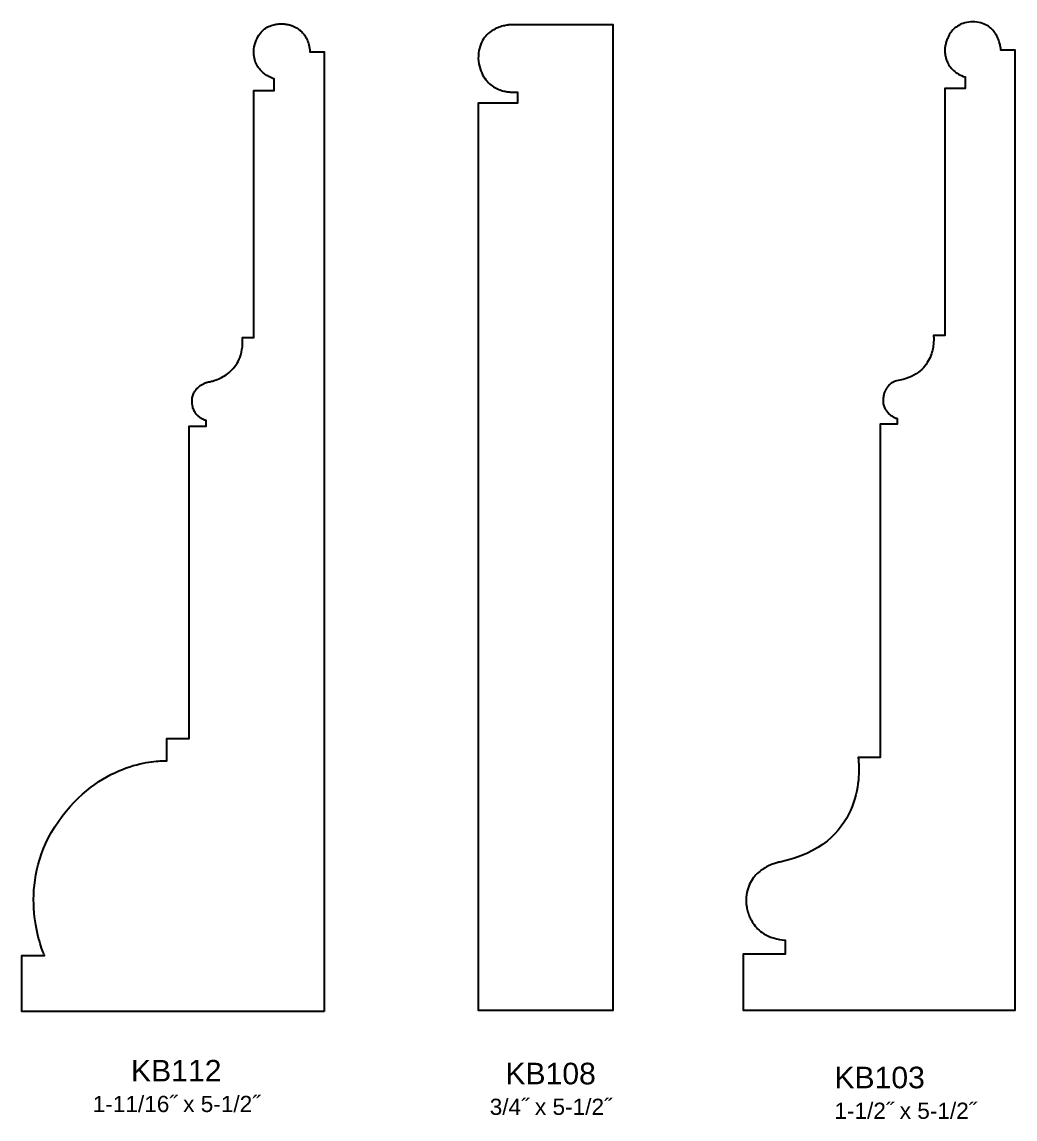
# Model space of a CAD drawing. Extents: x -7.6 to 25.2, y -9.8 to 27.2.
# Drawn here: x -0.75 to 4.77, y 12.67 to 18.78 of the extents above; entities that cross this region are included whole.
import ezdxf

# ---------------------------------------------------------------- set-up
doc = ezdxf.new("R2010")
doc.units = 0
doc.header["$MEASUREMENT"] = 0

# ---------------------------------------------------------------- blocks, each defined once
blk = doc.blocks.new('KB103')
at = {"flags": 128}
blk.add_lwpolyline([(0, 2.4493), (0, 2.6717), (0, 2.8941), (0, 3.1152), (0, 3.3335), (0, 3.5477), (0, 3.7563), (0, 3.9581), (0, 4.1517), (0, 4.3356), (0, 4.5086), (0, 4.6691), (0, 4.8159), (0, 4.9477), (0, 5.0629), (0, 5.1602), (0, 5.2383), (0, 5.2958), (0, 5.3435), (-0.0002, 5.3435), (-0.0007, 5.3435), (-0.0015, 5.3435), (-0.0027, 5.3435), (-0.0041, 5.3435), (-0.0058, 5.3435), (-0.0078, 5.3435), (-0.0099, 5.3435), (-0.0123, 5.3435), (-0.0148, 5.3435), (-0.0175, 5.3435), (-0.0204, 5.3435), (-0.0233, 5.3435), (-0.0264, 5.3435), (-0.0296, 5.3435), (-0.0328, 5.3435), (-0.036, 5.3435), (-0.0393, 5.3435), (-0.0426, 5.3435), (-0.0458, 5.3435), (-0.049, 5.3435), (-0.0522, 5.3435), (-0.0553, 5.3435), (-0.0582, 5.3435), (-0.0611, 5.3435), (-0.0638, 5.3435), (-0.0663, 5.3435), (-0.0687, 5.3435), (-0.0708, 5.3435), (-0.0728, 5.3435), (-0.0745, 5.3435), (-0.0759, 5.3435), (-0.0771, 5.3435), (-0.0779, 5.3435), (-0.0784, 5.3435), (-0.0786, 5.3435), (-0.0786, 5.3438), (-0.0787, 5.3449), (-0.0789, 5.3465), (-0.0791, 5.3488), (-0.0795, 5.3517), (-0.08, 5.355), (-0.0806, 5.3589), (-0.0814, 5.3632), (-0.0824, 5.3679), (-0.0836, 5.3729), (-0.0849, 5.3783), (-0.0865, 5.384), (-0.0884, 5.3899), (-0.0905, 5.396), (-0.0929, 5.4022), (-0.0955, 5.4086), (-0.0985, 5.4151), (-0.1018, 5.4216), (-0.1054, 5.4281), (-0.1094, 5.4346), (-0.1137, 5.4409), (-0.1185, 5.4472), (-0.1236, 5.4533), (-0.1292, 5.4592), (-0.1352, 5.4649), (-0.1417, 5.4702), (-0.1486, 5.4753), (-0.156, 5.48), (-0.164, 5.4843), (-0.1724, 5.4881), (-0.1814, 5.4915), (-0.1909, 5.4943), (-0.201, 5.4966), (-0.2117, 5.4983), (-0.2229, 5.4994), (-0.2348, 5.4997), (-0.2467, 5.4994), (-0.258, 5.4984), (-0.2687, 5.4968), (-0.2788, 5.4946), (-0.2883, 5.4918), (-0.2973, 5.4886), (-0.3057, 5.4849), (-0.3136, 5.4808), (-0.321, 5.4762), (-0.328, 5.4714), (-0.3344, 5.4662), (-0.3404, 5.4608), (-0.346, 5.4551), (-0.3511, 5.4492), (-0.3559, 5.4432), (-0.3602, 5.4371), (-0.3642, 5.4309), (-0.3678, 5.4246), (-0.3711, 5.4184), (-0.3741, 5.4121), (-0.3767, 5.406), (-0.3791, 5.4), (-0.3812, 5.3941), (-0.383, 5.3885), (-0.3846, 5.383), (-0.386, 5.3778), (-0.3871, 5.373), (-0.3881, 5.3685), (-0.3889, 5.3643), (-0.3895, 5.3606), (-0.39, 5.3574), (-0.3904, 5.3547), (-0.3906, 5.3525), (-0.3908, 5.3509), (-0.3909, 5.3499), (-0.3909, 5.3495), (-0.3909, 5.3492), (-0.391, 5.3485), (-0.391, 5.3472), (-0.3911, 5.3455), (-0.3911, 5.3433), (-0.3911, 5.3408), (-0.391, 5.3378), (-0.3908, 5.3345), (-0.3906, 5.3308), (-0.3902, 5.3269), (-0.3896, 5.3226), (-0.389, 5.3181), (-0.3881, 5.3133), (-0.3871, 5.3083), (-0.3858, 5.3031), (-0.3843, 5.2978), (-0.3826, 5.2923), (-0.3806, 5.2867), (-0.3783, 5.281), (-0.3757, 5.2752), (-0.3728, 5.2694), (-0.3696, 5.2636), (-0.366, 5.2577), (-0.362, 5.2519), (-0.3576, 5.2462), (-0.3529, 5.2405), (-0.3476, 5.2349), (-0.342, 5.2295), (-0.3359, 5.2242), (-0.3292, 5.2191), (-0.3221, 5.2141), (-0.3145, 5.2094), (-0.3063, 5.205), (-0.2975, 5.2008), (-0.2882, 5.1969), (-0.2783, 5.1934), (-0.2783, 5.1932), (-0.2783, 5.1928), (-0.2783, 5.1921), (-0.2783, 5.1912), (-0.2783, 5.19), (-0.2783, 5.1886), (-0.2783, 5.187), (-0.2783, 5.1853), (-0.2783, 5.1833), (-0.2783, 5.1812), (-0.2783, 5.179), (-0.2783, 5.1767), (-0.2783, 5.1743), (-0.2783, 5.1717), (-0.2783, 5.1692), (-0.2783, 5.1665), (-0.2783, 5.1639), (-0.2783, 5.1612), (-0.2783, 5.1585), (-0.2783, 5.1558), (-0.2783, 5.1532), (-0.2783, 5.1506), (-0.2783, 5.1481), (-0.2783, 5.1457), (-0.2783, 5.1434), (-0.2783, 5.1411), (-0.2783, 5.1391), (-0.2783, 5.1371), (-0.2783, 5.1353), (-0.2783, 5.1338), (-0.2783, 5.1324), (-0.2783, 5.1312), (-0.2783, 5.1303), (-0.2783, 5.1296), (-0.2783, 5.1291), (-0.2783, 5.129), (-0.2786, 5.129), (-0.2793, 5.129), (-0.2805, 5.129), (-0.2822, 5.129), (-0.2842, 5.129), (-0.2867, 5.129), (-0.2894, 5.129), (-0.2925, 5.129), (-0.2959, 5.129), (-0.2996, 5.129), (-0.3035, 5.129), (-0.3075, 5.129), (-0.3118, 5.129), (-0.3162, 5.129), (-0.3207, 5.129), (-0.3253, 5.129), (-0.33, 5.129), (-0.3347, 5.129), (-0.3394, 5.129), (-0.344, 5.129), (-0.3487, 5.129), (-0.3532, 5.129), (-0.3576, 5.129), (-0.3618, 5.129), (-0.3659, 5.129), (-0.3698, 5.129), (-0.3735, 5.129), (-0.3768, 5.129), (-0.3799, 5.129), (-0.3827, 5.129), (-0.3852, 5.129), (-0.3872, 5.129), (-0.3889, 5.129), (-0.3901, 5.129), (-0.3908, 5.129), (-0.3911, 5.129), (-0.3911, 5.1259), (-0.3911, 5.1167), (-0.3911, 5.1019), (-0.3911, 5.0818), (-0.3911, 5.0568), (-0.3911, 5.0271), (-0.3911, 4.9933), (-0.3911, 4.9555), (-0.3911, 4.9142), (-0.3911, 4.8697), (-0.3911, 4.8223), (-0.3911, 4.7725), (-0.3911, 4.7206), (-0.3911, 4.6669), (-0.3911, 4.6118), (-0.3911, 4.5556), (-0.3911, 4.4988), (-0.3911, 4.4415), (-0.3911, 4.3843), (-0.3911, 4.3274), (-0.3911, 4.2712), (-0.3911, 4.2161), (-0.3911, 4.1624), (-0.3911, 4.1105), (-0.3911, 4.0607), (-0.3911, 4.0134), (-0.3911, 3.9689), (-0.3911, 3.9276), (-0.3911, 3.8898), (-0.3911, 3.8559), (-0.3911, 3.8263), (-0.3911, 3.8012), (-0.3911, 3.7811), (-0.3911, 3.7663), (-0.3911, 3.7572), (-0.3911, 3.7541), (-0.3912, 3.7541), (-0.3916, 3.7541), (-0.3923, 3.7541), (-0.3932, 3.7541), (-0.3944, 3.7541), (-0.3957, 3.7541), (-0.3972, 3.7541), (-0.399, 3.7541), (-0.4008, 3.7541), (-0.4029, 3.7541), (-0.405, 3.7541), (-0.4073, 3.7541), (-0.4096, 3.7541), (-0.4121, 3.7541), (-0.4146, 3.7541), (-0.4171, 3.7541), (-0.4197, 3.7541), (-0.4223, 3.7541), (-0.4249, 3.7541), (-0.4275, 3.7541), (-0.4301, 3.7541), (-0.4326, 3.7541), (-0.435, 3.7541), (-0.4374, 3.7541), (-0.4396, 3.7541), (-0.4418, 3.7541), (-0.4438, 3.7541), (-0.4457, 3.7541), (-0.4474, 3.7541), (-0.4489, 3.7541), (-0.4503, 3.7541), (-0.4514, 3.7541), (-0.4523, 3.7541), (-0.453, 3.7541), (-0.4534, 3.7541), (-0.4536, 3.7541), (-0.4535, 3.7536), (-0.4534, 3.7522), (-0.4532, 3.7498), (-0.4529, 3.7467), (-0.4527, 3.7428), (-0.4526, 3.7381), (-0.4526, 3.7327), (-0.4526, 3.7267), (-0.4529, 3.7202), (-0.4534, 3.713), (-0.4541, 3.7054), (-0.455, 3.6974), (-0.4563, 3.6889), (-0.458, 3.6802), (-0.46, 3.6711), (-0.4625, 3.6618), (-0.4655, 3.6523), (-0.4689, 3.6426), (-0.4729, 3.6329), (-0.4775, 3.6231), (-0.4826, 3.6134), (-0.4885, 3.6037), (-0.495, 3.5941), (-0.5022, 3.5846), (-0.5102, 3.5754), (-0.519, 3.5664), (-0.5287, 3.5577), (-0.5392, 3.5494), (-0.5506, 3.5415), (-0.563, 3.534), (-0.5764, 3.5271), (-0.5908, 3.5207), (-0.6062, 3.5149), (-0.6228, 3.5098), (-0.6404, 3.5054), (-0.6593, 3.5017), (-0.6615, 3.5012), (-0.6639, 3.5006), (-0.6663, 3.4998), (-0.6688, 3.4989), (-0.6714, 3.4979), (-0.674, 3.4968), (-0.6767, 3.4955), (-0.6794, 3.4941), (-0.6822, 3.4926), (-0.685, 3.4909), (-0.6877, 3.489), (-0.6905, 3.4871), (-0.6933, 3.4849), (-0.6961, 3.4827), (-0.6988, 3.4802), (-0.7015, 3.4776), (-0.7042, 3.4749), (-0.7068, 3.472), (-0.7093, 3.469), (-0.7118, 3.4658), (-0.7142, 3.4624), (-0.7165, 3.4589), (-0.7187, 3.4552), (-0.7208, 3.4513), (-0.7228, 3.4473), (-0.7247, 3.4431), (-0.7264, 3.4387), (-0.728, 3.4341), (-0.7295, 3.4294), (-0.7307, 3.4245), (-0.7318, 3.4194), (-0.7327, 3.4141), (-0.7335, 3.4087), (-0.734, 3.403), (-0.7343, 3.3972), (-0.7345, 3.3912), (-0.7343, 3.3851), (-0.7338, 3.3794), (-0.7329, 3.3738), (-0.7318, 3.3684), (-0.7303, 3.3633), (-0.7287, 3.3583), (-0.7267, 3.3536), (-0.7246, 3.3491), (-0.7222, 3.3447), (-0.7197, 3.3406), (-0.717, 3.3367), (-0.7142, 3.3329), (-0.7112, 3.3293), (-0.7082, 3.326), (-0.705, 3.3228), (-0.7018, 3.3198), (-0.6986, 3.3169), (-0.6953, 3.3142), (-0.6921, 3.3117), (-0.6888, 3.3094), (-0.6856, 3.3072), (-0.6825, 3.3052), (-0.6795, 3.3034), (-0.6765, 3.3017), (-0.6737, 3.3002), (-0.671, 3.2988), (-0.6684, 3.2975), (-0.6661, 3.2964), (-0.6639, 3.2955), (-0.662, 3.2947), (-0.6603, 3.294), (-0.6589, 3.2934), (-0.6577, 3.293), (-0.6569, 3.2927), (-0.6564, 3.2925), (-0.6562, 3.2924), (-0.6562, 3.2924), (-0.6562, 3.2922), (-0.6562, 3.2918), (-0.6562, 3.2914), (-0.6562, 3.2908), (-0.6562, 3.2901), (-0.6562, 3.2894), (-0.6562, 3.2885), (-0.6562, 3.2876), (-0.6562, 3.2865), (-0.6562, 3.2855), (-0.6562, 3.2843), (-0.6562, 3.2832), (-0.6562, 3.2819), (-0.6562, 3.2807), (-0.6562, 3.2794), (-0.6562, 3.2781), (-0.6562, 3.2768), (-0.6562, 3.2755), (-0.6562, 3.2742), (-0.6562, 3.2729), (-0.6562, 3.2717), (-0.6562, 3.2705), (-0.6562, 3.2693), (-0.6562, 3.2682), (-0.6562, 3.2671), (-0.6562, 3.2661), (-0.6562, 3.2651), (-0.6562, 3.2643), (-0.6562, 3.2635), (-0.6562, 3.2628), (-0.6562, 3.2623), (-0.6562, 3.2618), (-0.6562, 3.2615), (-0.6562, 3.2613), (-0.6562, 3.2612), (-0.6564, 3.2612), (-0.657, 3.2612), (-0.6581, 3.2612), (-0.6594, 3.2612), (-0.6611, 3.2612), (-0.6632, 3.2612), (-0.6655, 3.2612), (-0.668, 3.2612), (-0.6709, 3.2612), (-0.6739, 3.2612), (-0.6771, 3.2612), (-0.6805, 3.2612), (-0.6841, 3.2612), (-0.6877, 3.2612), (-0.6915, 3.2612), (-0.6953, 3.2612), (-0.6992, 3.2612), (-0.7031, 3.2612), (-0.707, 3.2612), (-0.7109, 3.2612), (-0.7147, 3.2612), (-0.7185, 3.2612), (-0.7221, 3.2612), (-0.7257, 3.2612), (-0.7291, 3.2612), (-0.7323, 3.2612), (-0.7353, 3.2612), (-0.7381, 3.2612), (-0.7407, 3.2612), (-0.743, 3.2612), (-0.745, 3.2612), (-0.7467, 3.2612), (-0.7481, 3.2612), (-0.7491, 3.2612), (-0.7497, 3.2612), (-0.75, 3.2612), (-0.75, 3.257), (-0.75, 3.2447), (-0.75, 3.2247), (-0.75, 3.1976), (-0.75, 3.1638), (-0.75, 3.1238), (-0.75, 3.0781), (-0.75, 3.0271), (-0.75, 2.9714), (-0.75, 2.9113), (-0.75, 2.8475), (-0.75, 2.7803), (-0.75, 2.7103), (-0.75, 2.6378), (-0.75, 2.5635), (-0.75, 2.4877), (-0.75, 2.411), (-0.75, 2.3338), (-0.75, 2.2566), (-0.75, 2.1799), (-0.75, 2.1041), (-0.75, 2.0297), (-0.75, 1.9573), (-0.75, 1.8873), (-0.75, 1.8201), (-0.75, 1.7562), (-0.75, 1.6962), (-0.75, 1.6405), (-0.75, 1.5895), (-0.75, 1.5438), (-0.75, 1.5038), (-0.75, 1.47), (-0.75, 1.4429), (-0.75, 1.4229), (-0.75, 1.4106), (-0.75, 1.4064), (-0.7502, 1.4064), (-0.7511, 1.4064), (-0.7524, 1.4064), (-0.7542, 1.4064), (-0.7564, 1.4064), (-0.7591, 1.4064), (-0.7621, 1.4064), (-0.7655, 1.4064), (-0.7692, 1.4064), (-0.7732, 1.4064), (-0.7774, 1.4064), (-0.7819, 1.4064), (-0.7866, 1.4064), (-0.7914, 1.4064), (-0.7963, 1.4064), (-0.8013, 1.4064), (-0.8064, 1.4064), (-0.8116, 1.4064), (-0.8167, 1.4064), (-0.8218, 1.4064), (-0.8268, 1.4064), (-0.8318, 1.4064), (-0.8366, 1.4064), (-0.8412, 1.4064), (-0.8457, 1.4064), (-0.8499, 1.4064), (-0.8539, 1.4064), (-0.8576, 1.4064), (-0.861, 1.4064), (-0.8641, 1.4064), (-0.8667, 1.4064), (-0.869, 1.4064), (-0.8708, 1.4064), (-0.8721, 1.4064), (-0.8729, 1.4064), (-0.8732, 1.4064), (-0.873, 1.4053), (-0.8726, 1.4021), (-0.8719, 1.397), (-0.8712, 1.39), (-0.8704, 1.3812), (-0.8697, 1.3708), (-0.8692, 1.3588), (-0.8689, 1.3454), (-0.8689, 1.3306), (-0.8694, 1.3147), (-0.8703, 1.2976), (-0.8718, 1.2795), (-0.874, 1.2605), (-0.8769, 1.2407), (-0.8807, 1.2203), (-0.8855, 1.1992), (-0.8912, 1.1778), (-0.898, 1.1559), (-0.9061, 1.1338), (-0.9154, 1.1116), (-0.926, 1.0893), (-0.9381, 1.0671), (-0.9518, 1.0451), (-0.967, 1.0234), (-0.984, 1.0021), (-1.0028, 0.9813), (-1.0234, 0.9611), (-1.046, 0.9416), (-1.0706, 0.923), (-1.0974, 0.9053), (-1.1264, 0.8886), (-1.1578, 0.8731), (-1.1915, 0.8589), (-1.2277, 0.8461), (-1.2665, 0.8347), (-1.3079, 0.8249), (-1.3104, 0.8244), (-1.3135, 0.8237), (-1.3172, 0.8229), (-1.3213, 0.8218), (-1.326, 0.8205), (-1.3311, 0.819), (-1.3366, 0.8173), (-1.3425, 0.8153), (-1.3487, 0.8131), (-1.3552, 0.8105), (-1.362, 0.8077), (-1.3689, 0.8046), (-1.3761, 0.8011), (-1.3833, 0.7973), (-1.3907, 0.7932), (-1.3981, 0.7887), (-1.4055, 0.7838), (-1.4129, 0.7786), (-1.4202, 0.7729), (-1.4274, 0.7668), (-1.4345, 0.7603), (-1.4414, 0.7533), (-1.448, 0.7458), (-1.4544, 0.7379), (-1.4605, 0.7295), (-1.4663, 0.7206), (-1.4717, 0.7112), (-1.4767, 0.7012), (-1.4812, 0.6907), (-1.4852, 0.6797), (-1.4887, 0.668), (-1.4916, 0.6558), (-1.4939, 0.643), (-1.4956, 0.6296), (-1.4965, 0.6155), (-1.4967, 0.6008), (-1.4966, 0.5987), (-1.4963, 0.5959), (-1.4959, 0.5924), (-1.4954, 0.5884), (-1.4948, 0.5838), (-1.4939, 0.5787), (-1.4929, 0.5731), (-1.4917, 0.5671), (-1.4902, 0.5607), (-1.4885, 0.554), (-1.4865, 0.5469), (-1.4841, 0.5396), (-1.4815, 0.532), (-1.4785, 0.5243), (-1.4751, 0.5164), (-1.4713, 0.5084), (-1.4672, 0.5004), (-1.4625, 0.4923), (-1.4574, 0.4843), (-1.4519, 0.4763), (-1.4458, 0.4684), (-1.4392, 0.4607), (-1.432, 0.4531), (-1.4243, 0.4458), (-1.416, 0.4387), (-1.407, 0.432), (-1.3975, 0.4256), (-1.3872, 0.4196), (-1.3763, 0.414), (-1.3646, 0.4089), (-1.3523, 0.4043), (-1.3392, 0.4003), (-1.3253, 0.3969), (-1.3106, 0.3941), (-1.2951, 0.392), (-1.2788, 0.3906), (-1.2788, 0.3904), (-1.2788, 0.3899), (-1.2788, 0.3891), (-1.2788, 0.3879), (-1.2788, 0.3865), (-1.2788, 0.3848), (-1.2788, 0.3829), (-1.2788, 0.3808), (-1.2788, 0.3784), (-1.2788, 0.3759), (-1.2788, 0.3732), (-1.2788, 0.3704), (-1.2788, 0.3674), (-1.2788, 0.3644), (-1.2788, 0.3612), (-1.2788, 0.358), (-1.2788, 0.3548), (-1.2788, 0.3515), (-1.2788, 0.3483), (-1.2788, 0.3451), (-1.2788, 0.3419), (-1.2788, 0.3387), (-1.2788, 0.3357), (-1.2788, 0.3327), (-1.2788, 0.3299), (-1.2788, 0.3272), (-1.2788, 0.3247), (-1.2788, 0.3223), (-1.2788, 0.3202), (-1.2788, 0.3183), (-1.2788, 0.3166), (-1.2788, 0.3152), (-1.2788, 0.314), (-1.2788, 0.3132), (-1.2788, 0.3127), (-1.2788, 0.3125), (-1.2793, 0.3125), (-1.2808, 0.3125), (-1.2834, 0.3125), (-1.2868, 0.3125), (-1.2911, 0.3125), (-1.2961, 0.3125), (-1.3019, 0.3125), (-1.3083, 0.3125), (-1.3154, 0.3125), (-1.323, 0.3125), (-1.331, 0.3125), (-1.3395, 0.3125), (-1.3484, 0.3125), (-1.3575, 0.3125), (-1.3669, 0.3125), (-1.3765, 0.3125), (-1.3862, 0.3125), (-1.3959, 0.3125), (-1.4057, 0.3125), (-1.4154, 0.3125), (-1.425, 0.3125), (-1.4344, 0.3125), (-1.4435, 0.3125), (-1.4524, 0.3125), (-1.4608, 0.3125), (-1.4689, 0.3125), (-1.4765, 0.3125), (-1.4835, 0.3125), (-1.49, 0.3125), (-1.4958, 0.3125), (-1.5008, 0.3125), (-1.5051, 0.3125), (-1.5085, 0.3125), (-1.511, 0.3125), (-1.5126, 0.3125), (-1.5131, 0.3125), (-1.5131, 0.3118), (-1.5131, 0.3097), (-1.5131, 0.3063), (-1.5131, 0.3018), (-1.5131, 0.2961), (-1.5131, 0.2893), (-1.5131, 0.2816), (-1.5131, 0.2731), (-1.5131, 0.2637), (-1.5131, 0.2535), (-1.5131, 0.2428), (-1.5131, 0.2315), (-1.5131, 0.2197), (-1.5131, 0.2075), (-1.5131, 0.1949), (-1.5131, 0.1822), (-1.5131, 0.1693), (-1.5131, 0.1562), (-1.5131, 0.1432), (-1.5131, 0.1303), (-1.5131, 0.1175), (-1.5131, 0.105), (-1.5131, 0.0928), (-1.5131, 0.081), (-1.5131, 0.0697), (-1.5131, 0.0589), (-1.5131, 0.0488), (-1.5131, 0.0394), (-1.5131, 0.0308), (-1.5131, 0.0231), (-1.5131, 0.0164), (-1.5131, 0.0107), (-1.5131, 0.0061), (-1.5131, 0.0028), (-1.5131, 0.0007), (-1.5131, 0), (-1.5097, 0), (-1.4996, 0), (-1.4833, 0), (-1.4612, 0), (-1.4337, 0), (-1.401, 0), (-1.3637, 0), (-1.3222, 0), (-1.2767, 0), (-1.2277, 0), (-1.1756, 0), (-1.1208, 0), (-1.0637, 0), (-1.0046, 0), (-0.9439, 0), (-0.8821, 0), (-0.8195, 0), (-0.7566, 0), (-0.6936, 0), (-0.631, 0), (-0.5692, 0), (-0.5085, 0), (-0.4494, 0), (-0.3923, 0), (-0.3375, 0), (-0.2854, 0), (-0.2364, 0), (-0.191, 0), (-0.1494, 0), (-0.1121, 0), (-0.0795, 0), (-0.0519, 0), (-0.0298, 0), (-0.0135, 0), (-0.0034, 0), (0, 0), (0, 0.0121), (0, 0.0476), (0, 0.1051), (0, 0.1832), (0, 0.2806), (0, 0.3958), (0, 0.5275), (0, 0.6743), (0, 0.8349), (0, 1.0079), (0, 1.1918), (0, 1.3853), (0, 1.5871), (0, 1.7958), (0, 2.01), (0, 2.2283)], close=True, dxfattribs=at)
blk = doc.blocks.new('KB112')
at = {"flags": 128}
blk.add_lwpolyline([(0, 0), (-0.0038, 0), (-0.015, 0), (-0.0331, 0), (-0.0576, 0), (-0.0883, 0), (-0.1245, 0), (-0.1659, 0), (-0.2121, 0), (-0.2626, 0), (-0.317, 0), (-0.3748, 0), (-0.4357, 0), (-0.4992, 0), (-0.5648, 0), (-0.6322, 0), (-0.7008, 0), (-0.7704, 0), (-0.8403, 0), (-0.9103, 0), (-0.9798, 0), (-1.0485, 0), (-1.1158, 0), (-1.1815, 0), (-1.2449, 0), (-1.3058, 0), (-1.3637, 0), (-1.418, 0), (-1.4686, 0), (-1.5147, 0), (-1.5562, 0), (-1.5924, 0), (-1.623, 0), (-1.6476, 0), (-1.6657, 0), (-1.6768, 0), (-1.6807, 0), (-1.6807, 0.0007), (-1.6807, 0.0028), (-1.6807, 0.0061), (-1.6807, 0.0107), (-1.6807, 0.0164), (-1.6807, 0.0231), (-1.6807, 0.0308), (-1.6807, 0.0394), (-1.6807, 0.0488), (-1.6807, 0.0589), (-1.6807, 0.0697), (-1.6807, 0.081), (-1.6807, 0.0928), (-1.6807, 0.105), (-1.6807, 0.1175), (-1.6807, 0.1303), (-1.6807, 0.1432), (-1.6807, 0.1562), (-1.6807, 0.1693), (-1.6807, 0.1822), (-1.6807, 0.1949), (-1.6807, 0.2075), (-1.6807, 0.2197), (-1.6807, 0.2315), (-1.6807, 0.2428), (-1.6807, 0.2535), (-1.6807, 0.2637), (-1.6807, 0.2731), (-1.6807, 0.2816), (-1.6807, 0.2893), (-1.6807, 0.2961), (-1.6807, 0.3018), (-1.6807, 0.3063), (-1.6807, 0.3097), (-1.6807, 0.3118), (-1.6807, 0.3125), (-1.6804, 0.3125), (-1.6795, 0.3125), (-1.6782, 0.3125), (-1.6764, 0.3125), (-1.6741, 0.3125), (-1.6714, 0.3125), (-1.6683, 0.3125), (-1.6649, 0.3125), (-1.6611, 0.3125), (-1.6571, 0.3125), (-1.6528, 0.3125), (-1.6482, 0.3125), (-1.6435, 0.3125), (-1.6386, 0.3125), (-1.6336, 0.3125), (-1.6285, 0.3125), (-1.6234, 0.3125), (-1.6182, 0.3125), (-1.6129, 0.3125), (-1.6078, 0.3125), (-1.6027, 0.3125), (-1.5977, 0.3125), (-1.5928, 0.3125), (-1.5881, 0.3125), (-1.5835, 0.3125), (-1.5792, 0.3125), (-1.5752, 0.3125), (-1.5714, 0.3125), (-1.568, 0.3125), (-1.5649, 0.3125), (-1.5622, 0.3125), (-1.5599, 0.3125), (-1.5581, 0.3125), (-1.5568, 0.3125), (-1.5559, 0.3125), (-1.5557, 0.3125), (-1.556, 0.3134), (-1.5572, 0.316), (-1.559, 0.3202), (-1.5614, 0.3261), (-1.5643, 0.3336), (-1.5676, 0.3426), (-1.5713, 0.353), (-1.5752, 0.3649), (-1.5793, 0.3781), (-1.5836, 0.3926), (-1.5879, 0.4084), (-1.5921, 0.4254), (-1.5963, 0.4435), (-1.6002, 0.4628), (-1.6038, 0.4831), (-1.6071, 0.5043), (-1.61, 0.5266), (-1.6123, 0.5497), (-1.6141, 0.5736), (-1.6152, 0.5983), (-1.6155, 0.6238), (-1.615, 0.65), (-1.6137, 0.6767), (-1.6113, 0.7041), (-1.6079, 0.732), (-1.6033, 0.7603), (-1.5975, 0.7891), (-1.5904, 0.8183), (-1.582, 0.8477), (-1.572, 0.8775), (-1.5606, 0.9074), (-1.5476, 0.9375), (-1.5328, 0.9677), (-1.5163, 0.998), (-1.498, 1.0283), (-1.4777, 1.0585), (-1.4562, 1.0878), (-1.4344, 1.1153), (-1.4122, 1.1412), (-1.3898, 1.1654), (-1.3672, 1.1881), (-1.3445, 1.2092), (-1.3216, 1.2288), (-1.2987, 1.247), (-1.2759, 1.2638), (-1.2531, 1.2793), (-1.2305, 1.2936), (-1.208, 1.3066), (-1.1859, 1.3185), (-1.164, 1.3292), (-1.1425, 1.3389), (-1.1214, 1.3477), (-1.1007, 1.3554), (-1.0807, 1.3623), (-1.0612, 1.3684), (-1.0423, 1.3736), (-1.0242, 1.3781), (-1.0068, 1.382), (-0.9902, 1.3852), (-0.9745, 1.3878), (-0.9598, 1.39), (-0.946, 1.3916), (-0.9332, 1.3929), (-0.9216, 1.3938), (-0.9111, 1.3944), (-0.9019, 1.3947), (-0.8939, 1.3949), (-0.8872, 1.3949), (-0.8819, 1.3948), (-0.8781, 1.3946), (-0.8757, 1.3945), (-0.8749, 1.3945), (-0.8749, 1.3947), (-0.8749, 1.3956), (-0.8749, 1.3969), (-0.8749, 1.3987), (-0.8749, 1.401), (-0.8749, 1.4037), (-0.8749, 1.4068), (-0.8749, 1.4102), (-0.8749, 1.414), (-0.8749, 1.418), (-0.8749, 1.4223), (-0.8749, 1.4269), (-0.8749, 1.4316), (-0.8749, 1.4365), (-0.8749, 1.4415), (-0.8749, 1.4466), (-0.8749, 1.4517), (-0.8749, 1.457), (-0.8749, 1.4622), (-0.8749, 1.4673), (-0.8749, 1.4724), (-0.875, 1.4774), (-0.875, 1.4823), (-0.875, 1.487), (-0.875, 1.4916), (-0.875, 1.4959), (-0.875, 1.4999), (-0.875, 1.5037), (-0.875, 1.5071), (-0.875, 1.5102), (-0.875, 1.5129), (-0.875, 1.5152), (-0.875, 1.517), (-0.875, 1.5183), (-0.875, 1.5192), (-0.875, 1.5195), (-0.8747, 1.5195), (-0.8738, 1.5195), (-0.8725, 1.5195), (-0.8707, 1.5195), (-0.8684, 1.5195), (-0.8657, 1.5195), (-0.8626, 1.5195), (-0.8592, 1.5195), (-0.8554, 1.5195), (-0.8514, 1.5195), (-0.8471, 1.5195), (-0.8425, 1.5195), (-0.8378, 1.5195), (-0.8329, 1.5195), (-0.8279, 1.5195), (-0.8228, 1.5195), (-0.8177, 1.5195), (-0.8125, 1.5195), (-0.8072, 1.5195), (-0.8021, 1.5195), (-0.797, 1.5195), (-0.792, 1.5195), (-0.7871, 1.5195), (-0.7824, 1.5195), (-0.7778, 1.5195), (-0.7735, 1.5195), (-0.7695, 1.5195), (-0.7657, 1.5195), (-0.7623, 1.5195), (-0.7592, 1.5195), (-0.7565, 1.5195), (-0.7542, 1.5195), (-0.7524, 1.5195), (-0.7511, 1.5195), (-0.7502, 1.5195), (-0.7499, 1.5195), (-0.7499, 1.5234), (-0.7499, 1.535), (-0.7499, 1.5537), (-0.7499, 1.5791), (-0.7499, 1.6108), (-0.7499, 1.6482), (-0.7499, 1.6911), (-0.7499, 1.7389), (-0.7499, 1.7911), (-0.7499, 1.8474), (-0.7499, 1.9072), (-0.7499, 1.9702), (-0.7499, 2.0359), (-0.7499, 2.1038), (-0.7499, 2.1735), (-0.7499, 2.2445), (-0.7499, 2.3164), (-0.7499, 2.3888), (-0.7499, 2.4611), (-0.7499, 2.5331), (-0.7499, 2.6041), (-0.7499, 2.6738), (-0.7499, 2.7417), (-0.7499, 2.8073), (-0.7499, 2.8703), (-0.7499, 2.9302), (-0.7499, 2.9864), (-0.7499, 3.0387), (-0.7499, 3.0864), (-0.7499, 3.1293), (-0.7499, 3.1668), (-0.7499, 3.1985), (-0.7499, 3.2239), (-0.7499, 3.2426), (-0.7499, 3.2541), (-0.7499, 3.2581), (-0.7497, 3.2581), (-0.7491, 3.2581), (-0.7481, 3.2581), (-0.7467, 3.2581), (-0.745, 3.2581), (-0.743, 3.2581), (-0.7407, 3.2581), (-0.7381, 3.2581), (-0.7353, 3.2581), (-0.7323, 3.2581), (-0.729, 3.2581), (-0.7256, 3.2581), (-0.7221, 3.2581), (-0.7184, 3.2581), (-0.7147, 3.2581), (-0.7109, 3.2581), (-0.707, 3.2581), (-0.7031, 3.2581), (-0.6992, 3.2581), (-0.6953, 3.2581), (-0.6915, 3.2581), (-0.6877, 3.2581), (-0.6841, 3.2581), (-0.6805, 3.2581), (-0.6771, 3.2581), (-0.6739, 3.2581), (-0.6709, 3.2581), (-0.668, 3.2581), (-0.6655, 3.2581), (-0.6632, 3.2581), (-0.6611, 3.2581), (-0.6594, 3.2581), (-0.6581, 3.2581), (-0.657, 3.2581), (-0.6564, 3.2581), (-0.6562, 3.2581), (-0.6562, 3.2582), (-0.6562, 3.2584), (-0.6562, 3.2587), (-0.6562, 3.2592), (-0.6562, 3.2597), (-0.6562, 3.2604), (-0.6562, 3.2612), (-0.6562, 3.262), (-0.6562, 3.263), (-0.6562, 3.264), (-0.6562, 3.2651), (-0.6562, 3.2662), (-0.6562, 3.2674), (-0.6562, 3.2686), (-0.6562, 3.2698), (-0.6562, 3.2711), (-0.6562, 3.2724), (-0.6562, 3.2737), (-0.6562, 3.275), (-0.6562, 3.2763), (-0.6562, 3.2776), (-0.6562, 3.2788), (-0.6562, 3.2801), (-0.6562, 3.2812), (-0.6562, 3.2824), (-0.6562, 3.2834), (-0.6562, 3.2845), (-0.6562, 3.2854), (-0.6562, 3.2863), (-0.6562, 3.287), (-0.6562, 3.2877), (-0.6562, 3.2883), (-0.6562, 3.2887), (-0.6562, 3.2891), (-0.6562, 3.2893), (-0.6562, 3.2893), (-0.6564, 3.2894), (-0.6569, 3.2895), (-0.6578, 3.2897), (-0.6589, 3.29), (-0.6604, 3.2905), (-0.6621, 3.291), (-0.6641, 3.2917), (-0.6662, 3.2925), (-0.6686, 3.2935), (-0.6712, 3.2946), (-0.6739, 3.2958), (-0.6768, 3.2973), (-0.6798, 3.2989), (-0.6829, 3.3006), (-0.686, 3.3026), (-0.6893, 3.3048), (-0.6925, 3.3071), (-0.6958, 3.3097), (-0.6991, 3.3125), (-0.7024, 3.3156), (-0.7056, 3.3188), (-0.7087, 3.3223), (-0.7118, 3.3261), (-0.7147, 3.3301), (-0.7176, 3.3344), (-0.7203, 3.339), (-0.7228, 3.3439), (-0.7251, 3.349), (-0.7272, 3.3545), (-0.7291, 3.3602), (-0.7307, 3.3663), (-0.7321, 3.3727), (-0.7332, 3.3794), (-0.7339, 3.3865), (-0.7343, 3.3939), (-0.7344, 3.4017), (-0.7337, 3.4084), (-0.7327, 3.4148), (-0.7314, 3.4209), (-0.7298, 3.4268), (-0.7279, 3.4324), (-0.7258, 3.4377), (-0.7235, 3.4428), (-0.7209, 3.4476), (-0.7182, 3.4522), (-0.7153, 3.4565), (-0.7122, 3.4606), (-0.709, 3.4645), (-0.7057, 3.4681), (-0.7023, 3.4716), (-0.6989, 3.4748), (-0.6954, 3.4778), (-0.6919, 3.4806), (-0.6883, 3.4832), (-0.6848, 3.4856), (-0.6813, 3.4879), (-0.6779, 3.4899), (-0.6746, 3.4918), (-0.6713, 3.4935), (-0.6682, 3.4951), (-0.6652, 3.4965), (-0.6623, 3.4978), (-0.6596, 3.4989), (-0.6571, 3.4998), (-0.6549, 3.5006), (-0.6529, 3.5013), (-0.6511, 3.5019), (-0.6496, 3.5024), (-0.6484, 3.5027), (-0.6475, 3.503), (-0.647, 3.5031), (-0.6468, 3.5032), (-0.6463, 3.5032), (-0.6449, 3.5034), (-0.6427, 3.5038), (-0.6397, 3.5043), (-0.6359, 3.5051), (-0.6315, 3.5061), (-0.6264, 3.5073), (-0.6208, 3.5088), (-0.6146, 3.5106), (-0.608, 3.5127), (-0.601, 3.5151), (-0.5936, 3.5179), (-0.5859, 3.5211), (-0.578, 3.5247), (-0.5699, 3.5287), (-0.5616, 3.5332), (-0.5533, 3.5382), (-0.5449, 3.5436), (-0.5366, 3.5495), (-0.5284, 3.556), (-0.5203, 3.5631), (-0.5124, 3.5707), (-0.5048, 3.5789), (-0.4975, 3.5878), (-0.4905, 3.5973), (-0.4839, 3.6075), (-0.4779, 3.6183), (-0.4723, 3.6299), (-0.4674, 3.6422), (-0.463, 3.6553), (-0.4594, 3.6692), (-0.4565, 3.6838), (-0.4544, 3.6993), (-0.4532, 3.7157), (-0.4529, 3.7329), (-0.4536, 3.751), (-0.4534, 3.751), (-0.453, 3.751), (-0.4523, 3.751), (-0.4514, 3.751), (-0.4503, 3.751), (-0.4489, 3.751), (-0.4474, 3.751), (-0.4457, 3.751), (-0.4438, 3.751), (-0.4418, 3.751), (-0.4396, 3.751), (-0.4374, 3.751), (-0.435, 3.751), (-0.4326, 3.751), (-0.4301, 3.751), (-0.4275, 3.751), (-0.4249, 3.751), (-0.4223, 3.751), (-0.4197, 3.751), (-0.4171, 3.751), (-0.4146, 3.751), (-0.4121, 3.751), (-0.4096, 3.751), (-0.4073, 3.751), (-0.405, 3.751), (-0.4029, 3.751), (-0.4008, 3.751), (-0.399, 3.751), (-0.3973, 3.751), (-0.3957, 3.751), (-0.3944, 3.751), (-0.3932, 3.751), (-0.3923, 3.751), (-0.3916, 3.751), (-0.3912, 3.751), (-0.3911, 3.751), (-0.3911, 3.7541), (-0.3911, 3.7632), (-0.3911, 3.778), (-0.3911, 3.7981), (-0.3911, 3.8232), (-0.3911, 3.8528), (-0.3911, 3.8867), (-0.3911, 3.9245), (-0.3911, 3.9658), (-0.3911, 4.0103), (-0.3911, 4.0576), (-0.3911, 4.1074), (-0.3911, 4.1593), (-0.3911, 4.213), (-0.3911, 4.2681), (-0.3911, 4.3243), (-0.3911, 4.3812), (-0.3911, 4.4384), (-0.3911, 4.4956), (-0.3911, 4.5525), (-0.3911, 4.6087), (-0.3911, 4.6638), (-0.3911, 4.7175), (-0.3911, 4.7694), (-0.3911, 4.8192), (-0.3911, 4.8666), (-0.3911, 4.9111), (-0.3911, 4.9524), (-0.3911, 4.9901), (-0.3911, 5.024), (-0.3911, 5.0537), (-0.3911, 5.0787), (-0.3911, 5.0988), (-0.3911, 5.1136), (-0.3911, 5.1228), (-0.3911, 5.1259), (-0.3908, 5.1259), (-0.3901, 5.1259), (-0.3889, 5.1259), (-0.3872, 5.1259), (-0.3852, 5.1259), (-0.3827, 5.1259), (-0.38, 5.1259), (-0.3769, 5.1259), (-0.3735, 5.1259), (-0.3698, 5.1259), (-0.3659, 5.1259), (-0.3618, 5.1259), (-0.3576, 5.1259), (-0.3532, 5.1259), (-0.3487, 5.1259), (-0.3441, 5.1259), (-0.3394, 5.1259), (-0.3347, 5.1259), (-0.33, 5.1259), (-0.3253, 5.1259), (-0.3207, 5.1259), (-0.3162, 5.1259), (-0.3118, 5.1259), (-0.3075, 5.1259), (-0.3035, 5.1259), (-0.2996, 5.1259), (-0.2959, 5.1259), (-0.2925, 5.1259), (-0.2894, 5.1259), (-0.2866, 5.1259), (-0.2842, 5.1259), (-0.2822, 5.1259), (-0.2805, 5.1259), (-0.2793, 5.1259), (-0.2785, 5.1259), (-0.2783, 5.1259), (-0.2783, 5.126), (-0.2783, 5.1265), (-0.2783, 5.1272), (-0.2783, 5.1281), (-0.2783, 5.1293), (-0.2783, 5.1307), (-0.2783, 5.1322), (-0.2783, 5.134), (-0.2783, 5.1359), (-0.2783, 5.138), (-0.2783, 5.1402), (-0.2783, 5.1426), (-0.2783, 5.145), (-0.2783, 5.1475), (-0.2783, 5.1501), (-0.2783, 5.1527), (-0.2783, 5.1554), (-0.2783, 5.1581), (-0.2783, 5.1608), (-0.2783, 5.1634), (-0.2783, 5.1661), (-0.2783, 5.1686), (-0.2783, 5.1712), (-0.2783, 5.1736), (-0.2783, 5.1759), (-0.2783, 5.1781), (-0.2783, 5.1802), (-0.2783, 5.1822), (-0.2783, 5.1839), (-0.2783, 5.1855), (-0.2783, 5.1869), (-0.2783, 5.1881), (-0.2783, 5.189), (-0.2783, 5.1897), (-0.2783, 5.1901), (-0.2783, 5.1903), (-0.2786, 5.1904), (-0.2795, 5.1907), (-0.281, 5.1912), (-0.283, 5.1919), (-0.2856, 5.1928), (-0.2885, 5.194), (-0.2919, 5.1954), (-0.2956, 5.197), (-0.2996, 5.1989), (-0.304, 5.2011), (-0.3086, 5.2035), (-0.3134, 5.2063), (-0.3183, 5.2093), (-0.3234, 5.2126), (-0.3286, 5.2163), (-0.3338, 5.2202), (-0.339, 5.2245), (-0.3442, 5.2292), (-0.3493, 5.2341), (-0.3543, 5.2395), (-0.3591, 5.2452), (-0.3638, 5.2513), (-0.3682, 5.2577), (-0.3723, 5.2646), (-0.3761, 5.2718), (-0.3796, 5.2795), (-0.3826, 5.2876), (-0.3853, 5.2961), (-0.3874, 5.3051), (-0.3891, 5.3145), (-0.3901, 5.3244), (-0.3906, 5.3347), (-0.3905, 5.3455), (-0.3896, 5.3568), (-0.3881, 5.3686), (-0.3858, 5.3808), (-0.3819, 5.3931), (-0.3775, 5.4045), (-0.3727, 5.4151), (-0.3676, 5.4248), (-0.3621, 5.4338), (-0.3562, 5.442), (-0.3501, 5.4495), (-0.3437, 5.4563), (-0.3371, 5.4625), (-0.3303, 5.468), (-0.3233, 5.4729), (-0.3163, 5.4773), (-0.3091, 5.4811), (-0.3018, 5.4844), (-0.2946, 5.4872), (-0.2873, 5.4896), (-0.2801, 5.4916), (-0.2729, 5.4932), (-0.2659, 5.4944), (-0.2589, 5.4953), (-0.2522, 5.4959), (-0.2456, 5.4963), (-0.2393, 5.4964), (-0.2332, 5.4963), (-0.2275, 5.4961), (-0.222, 5.4957), (-0.217, 5.4952), (-0.2123, 5.4946), (-0.208, 5.494), (-0.2043, 5.4934), (-0.201, 5.4928), (-0.1982, 5.4922), (-0.196, 5.4917), (-0.1944, 5.4913), (-0.1934, 5.491), (-0.193, 5.4909), (-0.1928, 5.4909), (-0.1921, 5.4907), (-0.1909, 5.4904), (-0.1893, 5.49), (-0.1873, 5.4895), (-0.185, 5.4887), (-0.1823, 5.4878), (-0.1793, 5.4868), (-0.176, 5.4855), (-0.1725, 5.4841), (-0.1687, 5.4824), (-0.1648, 5.4806), (-0.1606, 5.4784), (-0.1563, 5.4761), (-0.1519, 5.4735), (-0.1474, 5.4706), (-0.1428, 5.4674), (-0.1382, 5.464), (-0.1335, 5.4603), (-0.1289, 5.4562), (-0.1243, 5.4519), (-0.1198, 5.4472), (-0.1154, 5.4421), (-0.111, 5.4367), (-0.1069, 5.431), (-0.1029, 5.4248), (-0.0991, 5.4183), (-0.0956, 5.4114), (-0.0923, 5.404), (-0.0892, 5.3963), (-0.0865, 5.3881), (-0.0842, 5.3795), (-0.0822, 5.3704), (-0.0805, 5.3609), (-0.0793, 5.3509), (-0.0786, 5.3403), (-0.0784, 5.3403), (-0.0779, 5.3403), (-0.077, 5.3403), (-0.0759, 5.3403), (-0.0745, 5.3403), (-0.0728, 5.3403), (-0.0708, 5.3403), (-0.0687, 5.3403), (-0.0663, 5.3403), (-0.0638, 5.3403), (-0.0611, 5.3403), (-0.0582, 5.3403), (-0.0552, 5.3403), (-0.0522, 5.3403), (-0.049, 5.3403), (-0.0458, 5.3403), (-0.0426, 5.3403), (-0.0393, 5.3403), (-0.036, 5.3403), (-0.0328, 5.3403), (-0.0296, 5.3403), (-0.0264, 5.3403), (-0.0233, 5.3403), (-0.0204, 5.3403), (-0.0175, 5.3403), (-0.0148, 5.3403), (-0.0123, 5.3403), (-0.0099, 5.3403), (-0.0078, 5.3403), (-0.0058, 5.3403), (-0.0041, 5.3403), (-0.0027, 5.3403), (-0.0015, 5.3403), (-0.0007, 5.3403), (-0.0002, 5.3403), (0, 5.3403), (0, 5.3282), (0, 5.2927), (0, 5.2353), (0, 5.1572), (0, 5.0599), (0, 4.9448), (0, 4.8131), (0, 4.6664), (0, 4.5059), (0, 4.3331), (0, 4.1493), (0, 3.9558), (0, 3.7541), (0, 3.5456), (0, 3.3315), (0, 3.1134), (0, 2.8925), (0, 2.6702), (0, 2.4479), (0, 2.227), (0, 2.0088), (0, 1.7948), (0, 1.5862), (0, 1.3845), (0, 1.1911), (0, 1.0073), (0, 0.8344), (0, 0.674), (0, 0.5272), (0, 0.3956), (0, 0.2804), (0, 0.1831), (0, 0.1051), (0, 0.0476), (0, 0)], dxfattribs=at)
blk = doc.blocks.new('KB108')
at = {"flags": 128}
blk.add_lwpolyline([(0, 2.742), (0, 2.9703), (0, 3.1972), (0, 3.4212), (0, 3.641), (0, 3.8552), (0, 4.0623), (0, 4.2609), (0, 4.4497), (0, 4.6272), (0, 4.792), (0, 4.9427), (0, 5.0778), (0, 5.1961), (0, 5.296), (0, 5.3761), (0, 5.4352), (0, 5.4841), (-0.0013, 5.4841), (-0.005, 5.4841), (-0.0111, 5.4841), (-0.0193, 5.4841), (-0.0295, 5.4841), (-0.0417, 5.4841), (-0.0555, 5.4841), (-0.071, 5.4841), (-0.0879, 5.4841), (-0.1061, 5.4841), (-0.1255, 5.4841), (-0.1458, 5.4841), (-0.1671, 5.4841), (-0.189, 5.4841), (-0.2116, 5.4841), (-0.2346, 5.4841), (-0.2578, 5.4841), (-0.2812, 5.4841), (-0.3046, 5.4841), (-0.3279, 5.4841), (-0.3509, 5.4841), (-0.3734, 5.4841), (-0.3954, 5.4841), (-0.4166, 5.4841), (-0.437, 5.4841), (-0.4564, 5.4841), (-0.4746, 5.4841), (-0.4915, 5.4841), (-0.5069, 5.4841), (-0.5208, 5.4841), (-0.5329, 5.4841), (-0.5432, 5.4841), (-0.5514, 5.4841), (-0.5575, 5.4841), (-0.5612, 5.4841), (-0.5625, 5.4841), (-0.5629, 5.484), (-0.5641, 5.484), (-0.5662, 5.4839), (-0.5689, 5.4838), (-0.5723, 5.4835), (-0.5764, 5.4832), (-0.581, 5.4826), (-0.5861, 5.482), (-0.5918, 5.4811), (-0.5978, 5.48), (-0.6043, 5.4786), (-0.6111, 5.477), (-0.6182, 5.4751), (-0.6255, 5.4729), (-0.633, 5.4704), (-0.6407, 5.4675), (-0.6484, 5.4642), (-0.6562, 5.4605), (-0.664, 5.4563), (-0.6718, 5.4518), (-0.6794, 5.4467), (-0.6869, 5.4411), (-0.6943, 5.435), (-0.7014, 5.4283), (-0.7081, 5.4211), (-0.7146, 5.4133), (-0.7207, 5.4048), (-0.7263, 5.3957), (-0.7315, 5.3859), (-0.7361, 5.3754), (-0.7401, 5.3642), (-0.7435, 5.3523), (-0.7463, 5.3396), (-0.7483, 5.326), (-0.7495, 5.3117), (-0.75, 5.2966), (-0.7483, 5.281), (-0.746, 5.2663), (-0.743, 5.2525), (-0.7394, 5.2395), (-0.7353, 5.2273), (-0.7307, 5.2159), (-0.7256, 5.2052), (-0.72, 5.1953), (-0.7141, 5.1861), (-0.7078, 5.1776), (-0.7013, 5.1697), (-0.6944, 5.1625), (-0.6874, 5.1558), (-0.6802, 5.1497), (-0.6728, 5.1442), (-0.6654, 5.1392), (-0.6579, 5.1347), (-0.6504, 5.1307), (-0.6429, 5.1271), (-0.6355, 5.1239), (-0.6283, 5.1212), (-0.6212, 5.1188), (-0.6143, 5.1167), (-0.6076, 5.1149), (-0.6013, 5.1135), (-0.5952, 5.1123), (-0.5896, 5.1113), (-0.5843, 5.1106), (-0.5796, 5.11), (-0.5753, 5.1096), (-0.5715, 5.1093), (-0.5684, 5.1092), (-0.5659, 5.1091), (-0.564, 5.1091), (-0.5629, 5.1091), (-0.5625, 5.1091), (-0.5624, 5.1091), (-0.5622, 5.1091), (-0.5619, 5.1091), (-0.5614, 5.1091), (-0.5608, 5.1091), (-0.5602, 5.1091), (-0.5594, 5.1091), (-0.5585, 5.1091), (-0.5576, 5.1091), (-0.5566, 5.1091), (-0.5555, 5.1091), (-0.5544, 5.1091), (-0.5532, 5.1091), (-0.552, 5.1091), (-0.5507, 5.1091), (-0.5494, 5.1091), (-0.5481, 5.1091), (-0.5468, 5.1091), (-0.5455, 5.1091), (-0.5443, 5.1091), (-0.543, 5.1091), (-0.5417, 5.1091), (-0.5405, 5.1091), (-0.5393, 5.1091), (-0.5382, 5.1091), (-0.5371, 5.1091), (-0.5361, 5.1091), (-0.5352, 5.1091), (-0.5343, 5.1091), (-0.5335, 5.1091), (-0.5329, 5.1091), (-0.5323, 5.1091), (-0.5318, 5.1091), (-0.5315, 5.1091), (-0.5313, 5.1091), (-0.5312, 5.1091), (-0.5312, 5.1089), (-0.5312, 5.1085), (-0.5312, 5.1079), (-0.5312, 5.1069), (-0.5312, 5.1058), (-0.5312, 5.1045), (-0.5312, 5.1029), (-0.5312, 5.1012), (-0.5312, 5.0993), (-0.5312, 5.0973), (-0.5312, 5.0951), (-0.5312, 5.0929), (-0.5312, 5.0905), (-0.5312, 5.0881), (-0.5312, 5.0856), (-0.5312, 5.083), (-0.5312, 5.0804), (-0.5312, 5.0778), (-0.5312, 5.0752), (-0.5312, 5.0726), (-0.5312, 5.0701), (-0.5312, 5.0676), (-0.5312, 5.0651), (-0.5312, 5.0628), (-0.5312, 5.0605), (-0.5312, 5.0584), (-0.5312, 5.0563), (-0.5312, 5.0545), (-0.5312, 5.0528), (-0.5312, 5.0512), (-0.5312, 5.0499), (-0.5312, 5.0487), (-0.5312, 5.0478), (-0.5312, 5.0471), (-0.5312, 5.0467), (-0.5312, 5.0466), (-0.5317, 5.0466), (-0.5332, 5.0466), (-0.5355, 5.0466), (-0.5387, 5.0466), (-0.5427, 5.0466), (-0.5474, 5.0466), (-0.5528, 5.0466), (-0.5588, 5.0466), (-0.5654, 5.0466), (-0.5725, 5.0466), (-0.58, 5.0466), (-0.5879, 5.0466), (-0.5962, 5.0466), (-0.6047, 5.0466), (-0.6135, 5.0466), (-0.6224, 5.0466), (-0.6315, 5.0466), (-0.6406, 5.0466), (-0.6497, 5.0466), (-0.6587, 5.0466), (-0.6677, 5.0466), (-0.6764, 5.0466), (-0.685, 5.0466), (-0.6933, 5.0466), (-0.7012, 5.0466), (-0.7087, 5.0466), (-0.7158, 5.0466), (-0.7224, 5.0466), (-0.7284, 5.0466), (-0.7338, 5.0466), (-0.7385, 5.0466), (-0.7425, 5.0466), (-0.7457, 5.0466), (-0.748, 5.0466), (-0.7495, 5.0466), (-0.75, 5.0466), (-0.75, 5.0351), (-0.75, 5.0016), (-0.75, 4.9473), (-0.75, 4.8735), (-0.75, 4.7816), (-0.75, 4.6728), (-0.75, 4.5484), (-0.75, 4.4097), (-0.75, 4.2581), (-0.75, 4.0947), (-0.75, 3.921), (-0.75, 3.7382), (-0.75, 3.5476), (-0.75, 3.3505), (-0.75, 3.1483), (-0.75, 2.9421), (-0.75, 2.7333), (-0.75, 2.5233), (-0.75, 2.3132), (-0.75, 2.1045), (-0.75, 1.8983), (-0.75, 1.696), (-0.75, 1.499), (-0.75, 1.3084), (-0.75, 1.1256), (-0.75, 0.9519), (-0.75, 0.7885), (-0.75, 0.6369), (-0.75, 0.4982), (-0.75, 0.3738), (-0.75, 0.265), (-0.75, 0.1731), (-0.75, 0.0993), (-0.75, 0.045), (-0.75, 0.0115), (-0.75, 0), (-0.7483, 0), (-0.7433, 0), (-0.7352, 0), (-0.7242, 0), (-0.7106, 0), (-0.6944, 0), (-0.6759, 0), (-0.6553, 0), (-0.6328, 0), (-0.6085, 0), (-0.5827, 0), (-0.5555, 0), (-0.5272, 0), (-0.4979, 0), (-0.4679, 0), (-0.4372, 0), (-0.4062, 0), (-0.375, 0), (-0.3438, 0), (-0.3127, 0), (-0.2821, 0), (-0.252, 0), (-0.2228, 0), (-0.1944, 0), (-0.1673, 0), (-0.1415, 0), (-0.1172, 0), (-0.0946, 0), (-0.074, 0), (-0.0556, 0), (-0.0394, 0), (-0.0257, 0), (-0.0148, 0), (-0.0067, 0), (-0.0017, 0), (0, 0), (0, 0.0125), (0, 0.0489), (0, 0.1079), (0, 0.1881), (0, 0.288), (0, 0.4062), (0, 0.5414), (0, 0.6921), (0, 0.8569), (0, 1.0344), (0, 1.2231), (0, 1.4218), (0, 1.6289), (0, 1.8431), (0, 2.0629), (0, 2.2869), (0, 2.5138)], close=True, dxfattribs=at)

msp = doc.modelspace()

# ---------------------------------------------------------------- block references
at = {"linetype": 'Continuous'}
for name, p in [('KB112', (0.929, 13.2732)), ('KB108', (2.5371, 13.2808)), ('KB103', (4.7736, 13.2805))]:
    msp.add_blockref(name, p, dxfattribs=at)

# ---------------------------------------------------------------- texts
at = {"linetype": 'Continuous', "lineweight": 0, "char_height": 0.12}
for s, insert, width, attachment_point in [('{\\fArial|b0|i0|c0|p34;KB112\\P\\H0.75x;1-11/16˝ x 5-1/2˝}', (0.1068, 13.004), 2.808127, 2), ('{\\fArial|b0|i0|c0|p34;KB108\\P\\H0.75x;3/4˝ x 5-1/2˝}', (2.1897, 12.9882), 1.330892, 2), ('{\\fArial|b0|i0|c0|p34;\\W6.3162;  \\W1;KB103\\P\\H0.75x;\\W8.4217;  \\W1;1-1/2˝ x 5-1/2˝\\H1.3333x;\\P\\W8.9111;  }', (3.1802, 12.9662), 1.66017, 1)]:
    msp.add_mtext(s, dxfattribs=dict(at, insert=insert, width=width, attachment_point=attachment_point))

doc.saveas('drawing.dxf')
